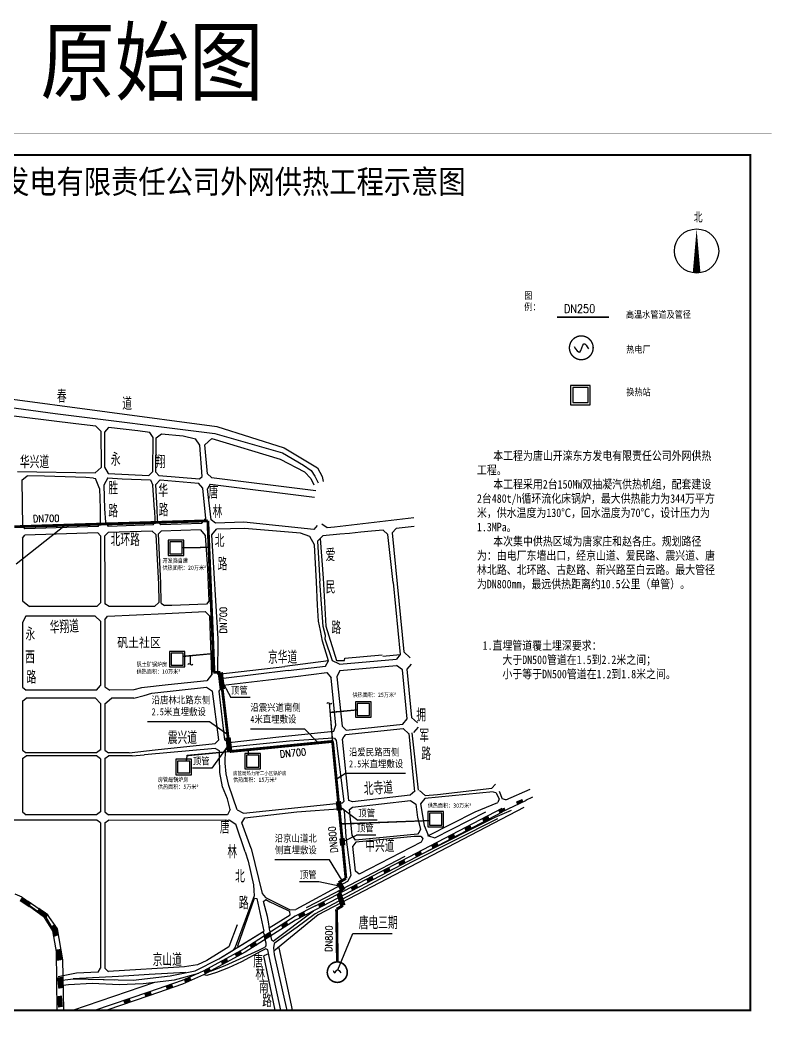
# Model space of a CAD drawing. Extents: x 10607 to 11801, y -1703 to -1229.
# Drawn here: x 10849.2 to 11200.7, y -1702.5 to -1229.5 of the extents above; entities that cross this region are included whole.
import ezdxf

# ---------------------------------------------------------------- set-up
doc = ezdxf.new("R2010")
doc.units = 0
doc.header["$LTSCALE"] = 50
doc.header["$MEASUREMENT"] = 0
for name, color, linetype in [('origin', 253, 'CONTINUOUS'), ('供热管道', 3, 'CONTINUOUS'), ('信号光缆', 6, 'CONTINUOUS'), ('电力线路', 1, 'CONTINUOUS')]:
    doc.layers.add(name, color=color, linetype=linetype)
doc.styles.add('gb', font='txt1.shx', dxfattribs={"width": 0.85, "bigfont": 'gbhzfs.shx'})
doc.styles.add('GBHZ', font='txt1.shx', dxfattribs={"width": 0.85, "bigfont": 'gbhzfs.shx'})

msp = doc.modelspace()

# ---------------------------------------------------------------- hatches: boundary and pattern name
at = {"layer": 'origin'}
for points in [[(11084.58, -1595.17), (11083.98, -1593.66), (11081.01, -1594.89), (11081.65, -1596.5), (11082.69, -1595.98)], [(11076.29, -1599.18), (11075.69, -1597.66), (11072.73, -1598.9), (11073.36, -1600.51), (11074.41, -1599.98)], [(11068.74, -1603.13), (11068.14, -1601.61), (11065.18, -1602.84), (11065.81, -1604.46), (11066.86, -1603.93)], [(11060.43, -1607.59), (11059.83, -1606.07), (11056.86, -1607.31), (11057.5, -1608.92), (11058.54, -1608.39)], [(11052.73, -1611.52), (11052.13, -1610.01), (11049.16, -1611.24), (11049.8, -1612.85), (11050.84, -1612.33)], [(11044.94, -1615.64), (11044.34, -1614.12), (11041.37, -1615.36), (11042.01, -1616.97), (11043.05, -1616.44)], [(11029.49, -1623.57), (11028.89, -1622.05), (11025.93, -1623.29), (11026.56, -1624.9), (11027.61, -1624.37)], [(11037.22, -1619.63), (11036.62, -1618.11), (11033.65, -1619.35), (11034.29, -1620.96), (11035.33, -1620.43)], [(11022.47, -1627.35), (11021.86, -1625.83), (11018.9, -1627.07), (11019.54, -1628.68), (11020.58, -1628.15)], [(11014.59, -1631.44), (11013.99, -1629.92), (11011.02, -1631.16), (11011.66, -1632.77), (11012.7, -1632.24)], [(11007.25, -1635.07), (11006.65, -1633.55), (11003.68, -1634.79), (11004.32, -1636.4), (11005.36, -1635.87)], [(10850.08, -1639.31), (10848.87, -1641.37), (10853.24, -1644.28), (10854.41, -1642.29)], [(10858.05, -1644.54), (10856.84, -1646.6), (10861.21, -1649.51), (10862.38, -1647.52)], [(10991.92, -1643.03), (10991.31, -1641.51), (10988.35, -1642.75), (10988.99, -1644.36), (10990.03, -1643.83)], [(10982.63, -1647.93), (10982.03, -1646.41), (10979.06, -1647.65), (10979.7, -1649.26), (10980.74, -1648.73)], [(10865.5, -1652.28), (10863.3, -1653.21), (10865.07, -1658.15), (10867.19, -1657.26)], [(10974.58, -1652.6), (10973.98, -1651.09), (10971.01, -1652.32), (10971.65, -1653.93), (10972.69, -1653.41)], [(10966.51, -1657.78), (10965.9, -1656.26), (10962.94, -1657.5), (10963.58, -1659.11), (10964.62, -1658.58)], [(10868.21, -1663.73), (10865.85, -1664.12), (10866.41, -1669.35), (10868.68, -1668.97)], [(10952.99, -1666.08), (10952.38, -1664.57), (10949.42, -1665.8), (10950.06, -1667.41), (10951.1, -1666.89)], [(10960.03, -1662.13), (10959.43, -1660.61), (10956.46, -1661.85), (10957.1, -1663.46), (10958.14, -1662.94)], [(10946.51, -1669.75), (10945.91, -1668.23), (10942.94, -1669.47), (10943.58, -1671.08), (10944.62, -1670.55)], [(10938.43, -1674.18), (10937.82, -1672.66), (10934.86, -1673.9), (10935.5, -1675.51), (10936.54, -1674.98)], [(10868.79, -1676.78), (10866.43, -1677.17), (10866.99, -1682.39), (10869.26, -1682.01)], [(10929.29, -1678.44), (10928.69, -1676.93), (10925.72, -1678.16), (10926.36, -1679.77), (10927.4, -1679.25)], [(10910.72, -1685), (10910.12, -1683.48), (10907.15, -1684.72), (10907.79, -1686.33), (10908.83, -1685.8)], [(10920.76, -1681.56), (10920.16, -1680.05), (10917.19, -1681.28), (10917.83, -1682.89), (10918.87, -1682.37)], [(10868.69, -1685.57), (10866.33, -1685.96), (10866.9, -1691.18), (10869.17, -1690.8)], [(10900.94, -1688.3), (10900.34, -1686.78), (10897.37, -1688.02), (10898.01, -1689.63), (10899.05, -1689.1)]]:
    msp.add_hatch(color=256, dxfattribs=at).paths.add_polyline_path(points)

# ---------------------------------------------------------------- linework, layer by layer
for p, q in [((10815.74, -1402.82), (10941.09, -1419.4)), ((10875.22, -1418.18), (10834.6, -1413.17)), ((10839.25, -1409.87), (10865.61, -1413.38)), ((10865.61, -1413.38), (10940.15, -1422.71)), ((10884.61, -1419.27), (10875.22, -1418.18)), ((10886.82, -1421.63), (10884.61, -1419.27)), ((10886.82, -1421.63), (10887.11, -1438.6)), ((10890.53, -1419.96), (10888.64, -1422.07)), ((10888.64, -1422.07), (10888.67, -1438.52)), ((10904.18, -1421.54), (10890.53, -1419.96)), ((10909.8, -1422.25), (10904.18, -1421.54)), ((10911.4, -1424.55), (10909.8, -1422.25)), ((10912.84, -1424.75), (10915.27, -1422.83)), ((10915.27, -1422.83), (10925.42, -1423.77)), ((10925.42, -1423.77), (10931.09, -1425.22)), ((10940.15, -1422.71), (10971.91, -1431.84)), ((10941.09, -1419.4), (10972.69, -1429.39)), ((10911.21, -1440.49), (10911.4, -1424.55)), ((10912.59, -1440.83), (10912.84, -1424.75)), ((10933.18, -1428.23), (10931.09, -1425.22)), ((10934.29, -1442.8), (10933.18, -1428.23)), ((10935.52, -1428.12), (10938.87, -1425.03)), ((10936.7, -1441.68), (10935.52, -1428.12)), ((10938.87, -1425.03), (10970.72, -1434.71)), ((10971.91, -1431.84), (10981.71, -1437.5)), ((10972.69, -1429.39), (10988.18, -1438.76)), ((10970.72, -1434.71), (10982.21, -1440.72)), ((10981.71, -1437.5), (10985.31, -1439.99)), ((10847.92, -1440.47), (10884.29, -1441.15)), ((10849.89, -1444.49), (10852.39, -1442.54)), ((10860.61, -1442.77), (10852.39, -1442.54)), ((10884.29, -1441.15), (10887.11, -1438.6)), ((10888.67, -1438.52), (10890.38, -1441.46)), ((10890.38, -1441.46), (10909.32, -1442.38)), ((10909.32, -1442.38), (10911.21, -1440.49)), ((10912.59, -1440.83), (10913.97, -1442.32)), ((10913.97, -1442.32), (10933.08, -1444.01)), ((10936.7, -1441.67), (10938.62, -1443.38)), ((10982.21, -1440.72), (10985.16, -1443.84)), ((10985.31, -1439.99), (10986.9, -1442.75)), ((10988.18, -1438.76), (10990.36, -1442.78)), ((10849.89, -1444.49), (10850.26, -1466.31)), ((10879.95, -1443.29), (10860.61, -1442.77)), ((10883.43, -1443.63), (10879.95, -1443.29)), ((10883.43, -1443.63), (10884.45, -1443.84)), ((10886.19, -1448.42), (10884.45, -1443.84)), ((10890.12, -1443.55), (10888.31, -1446.95)), ((10888.31, -1446.95), (10888.64, -1458)), ((10890.12, -1443.55), (10896.85, -1443.94)), ((10896.85, -1443.94), (10910.09, -1444.43)), ((10910.09, -1444.43), (10911.26, -1446.91)), ((10911.92, -1458.43), (10911.26, -1446.91)), ((10912.65, -1446.61), (10914.59, -1444.42)), ((10913.23, -1458.18), (10912.65, -1446.61)), ((10914.59, -1444.42), (10932.59, -1445.95)), ((10934.63, -1448.38), (10932.59, -1445.95)), ((10933.08, -1444.01), (10934.29, -1442.8)), ((10937.99, -1446.47), (10936.75, -1448.67)), ((10937.99, -1446.47), (10986.81, -1452.53)), ((10938.62, -1443.38), (10987.45, -1449.44)), ((10985.16, -1443.84), (10986.46, -1446.73)), ((10986.9, -1442.75), (10988.48, -1445.83)), ((10990.36, -1442.78), (10990.88, -1445.19)), ((10886.19, -1448.42), (10886.51, -1457.82)), ((10936.02, -1462.49), (10934.63, -1448.38)), ((10938.56, -1463.1), (10936.75, -1448.67)), ((10886.51, -1457.82), (10886.57, -1464.55)), ((10888.64, -1458), (10889.06, -1464.17)), ((10911.92, -1458.43), (10912.22, -1463.42)), ((10913.45, -1462.73), (10913.23, -1458.18)), ((10850.23, -1466.29), (10851.42, -1467.34)), ((10885.69, -1466.31), (10851.42, -1467.34)), ((10885.69, -1466.31), (10886.57, -1464.55)), ((10889.06, -1464.17), (10890.31, -1466.17)), ((10911.4, -1465.53), (10890.31, -1466.17)), ((10911.4, -1465.53), (10912.27, -1464.26)), ((10912.22, -1463.42), (10912.27, -1464.26)), ((10913.53, -1464.2), (10913.45, -1462.73)), ((10913.53, -1464.2), (10914.88, -1465.43)), ((10934.04, -1464.85), (10914.88, -1465.43)), ((10934.04, -1464.85), (10936.02, -1462.49)), ((10940.5, -1464.63), (10938.56, -1463.1)), ((10953.71, -1464.26), (10940.5, -1464.63)), ((10986.51, -1467.58), (10953.71, -1464.26)), ((10988.01, -1465.75), (10986.51, -1467.58)), ((10990.28, -1464.96), (10992.67, -1466.71)), ((10992.67, -1466.71), (10996.25, -1466.34)), ((10996.25, -1466.34), (11033.35, -1462.07)), ((11033.39, -1466.16), (11025.09, -1467.15)), ((10850.26, -1471.62), (10851.39, -1470.26)), ((10885.47, -1469.23), (10851.39, -1470.26)), ((10885.47, -1469.23), (10886.8, -1470.59)), ((10886.8, -1470.59), (10886.79, -1475.62)), ((10888.67, -1470.71), (10888.74, -1494.54)), ((10888.68, -1470.78), (10890.26, -1469.08)), ((10910.96, -1468.46), (10890.26, -1469.08)), ((10910.96, -1468.46), (10912.67, -1469.96)), ((10912.67, -1469.96), (10913.79, -1493.13)), ((10913.8, -1469.7), (10915.05, -1468.34)), ((10914.95, -1492.8), (10913.8, -1469.7)), ((10933.5, -1467.78), (10915.04, -1468.34)), ((10933.49, -1467.78), (10935.76, -1470.4)), ((10935.76, -1470.4), (10936.75, -1486.03)), ((10938.81, -1470.14), (10940.97, -1467.55)), ((10941.74, -1518.72), (10938.81, -1470.14)), ((10954.1, -1467.16), (10940.97, -1467.55)), ((10980.28, -1469.32), (10954.1, -1467.16)), ((10984.63, -1470.98), (10980.28, -1469.32)), ((10986.87, -1474.84), (10984.63, -1470.98)), ((10990.72, -1470.55), (10988.25, -1473.06)), ((10998.6, -1469.79), (10990.72, -1470.55)), ((11003.13, -1469.45), (10998.6, -1469.79)), ((11008.52, -1468.96), (11003.13, -1469.45)), ((11013.45, -1468.42), (11008.52, -1468.96)), ((11019, -1467.94), (11013.45, -1468.42)), ((11021.13, -1469.98), (11019, -1467.94)), ((11023.67, -1492.45), (11021.13, -1469.98)), ((11025.09, -1467.15), (11023.22, -1469.26)), ((11023.22, -1469.26), (11028.54, -1524.92)), ((10850.26, -1471.62), (10850.26, -1501.05)), ((10886.79, -1475.62), (10886.79, -1495.38)), ((10987.82, -1492.1), (10986.87, -1474.84)), ((10988.25, -1473.06), (10989.29, -1491.87)), ((10989.53, -1471.81), (10990.84, -1490.32)), ((10936.75, -1486.03), (10937.47, -1501.12)), ((10888.74, -1494.54), (10888.74, -1502.34)), ((10913.79, -1493.13), (10913.98, -1501.85)), ((10915.07, -1502.02), (10914.95, -1492.8)), ((10988.17, -1503.06), (10987.82, -1492.1)), ((10990.89, -1513.07), (10989.29, -1491.87)), ((10990.84, -1490.32), (10992.06, -1512.84)), ((11023.67, -1492.45), (11026.89, -1526.02)), ((10886.79, -1495.38), (10886.79, -1501.98)), ((10850.26, -1501.05), (10853.47, -1503.61)), ((10885.08, -1503.61), (10853.47, -1503.61)), ((10886.79, -1501.98), (10885.08, -1503.61)), ((10890.79, -1503.61), (10888.74, -1502.34)), ((10911.98, -1503.58), (10890.79, -1503.61)), ((10911.98, -1503.58), (10913.98, -1501.85)), ((10915.07, -1502.02), (10916.67, -1503.24)), ((10920.1, -1503.11), (10916.67, -1503.24)), ((10936.37, -1502.48), (10920.1, -1503.11)), ((10937.47, -1501.12), (10936.37, -1502.48)), ((10988.69, -1510.52), (10988.17, -1503.06)), ((10851.84, -1508.15), (10850.26, -1511.13)), ((10884.26, -1508.15), (10851.84, -1508.15)), ((10886.79, -1510.54), (10884.26, -1508.15)), ((10888.74, -1509.95), (10889.97, -1508.15)), ((10889.97, -1508.15), (10917.14, -1506.91)), ((10917.14, -1506.91), (10935.7, -1505.97)), ((10935.7, -1505.97), (10937.67, -1508.02)), ((10937.67, -1508.02), (10938.63, -1535.63)), ((10850.26, -1511.13), (10850.28, -1541.33)), ((10886.79, -1510.54), (10886.79, -1526.91)), ((10888.74, -1509.95), (10888.74, -1526.32)), ((10989.56, -1514.83), (10988.69, -1510.52)), ((10991.91, -1517.28), (10990.89, -1513.07)), ((10992.06, -1512.84), (10997.11, -1528.85)), ((10990.6, -1519.87), (10989.56, -1514.83)), ((10991.86, -1518.98), (10991.91, -1517.28)), ((10939.02, -1520.22), (10938.83, -1535.6)), ((10941.62, -1535.28), (10941.74, -1518.72)), ((10993.37, -1529.09), (10990.6, -1519.87)), ((10995.2, -1529.07), (10991.86, -1518.98)), ((10886.79, -1526.91), (10886.79, -1540.64)), ((10888.74, -1526.32), (10888.74, -1541.19)), ((11000.88, -1528.85), (11000.99, -1527.81)), ((11000.99, -1527.81), (11018.49, -1526.31)), ((11018.79, -1526.8), (11026.89, -1526.02)), ((11026.89, -1526.02), (11025.2, -1528.23)), ((11028.54, -1524.92), (11031.62, -1527.65)), ((10941.62, -1535.28), (10972.91, -1531.72)), ((10993.37, -1529.09), (10972.91, -1531.72)), ((10974.44, -1533.58), (10991.89, -1531.62)), ((10991.89, -1531.62), (10993.37, -1529.09)), ((10998.44, -1530.67), (10995.2, -1529.07)), ((10997.11, -1528.85), (11000.88, -1528.85)), ((10998.44, -1530.67), (11025.2, -1528.23)), ((10998.61, -1533.61), (11025.22, -1531.2)), ((11027.9, -1533.27), (11025.22, -1531.2)), ((11032.08, -1530.63), (11029.94, -1532.88)), ((10938.63, -1535.63), (10936.54, -1538.34)), ((10944.29, -1537.35), (10941.62, -1535.28)), ((10974.44, -1533.58), (10944.29, -1537.35)), ((10970.62, -1537.35), (10992.54, -1534.44)), ((10992.54, -1534.44), (10994.6, -1536.96)), ((10996.73, -1559.21), (10994.6, -1536.96)), ((10998.61, -1533.61), (10997.3, -1536.6)), ((10997.3, -1536.6), (10999.77, -1559.67)), ((11030.22, -1556.22), (11027.9, -1533.27)), ((11029.94, -1532.88), (11032.26, -1555.62)), ((10850.28, -1541.33), (10852.03, -1542.81)), ((10884.94, -1542.71), (10886.79, -1540.64)), ((10888.74, -1541.19), (10891.1, -1542.7)), ((10905.95, -1541.71), (10902.39, -1542.67)), ((10918.46, -1540.33), (10905.95, -1541.71)), ((10910.76, -1544.14), (10936.26, -1541.29)), ((10936.54, -1538.34), (10918.46, -1540.33)), ((10936.26, -1541.29), (10939.1, -1543.28)), ((10944.14, -1540.46), (10942.07, -1543.22)), ((10944.14, -1540.46), (10970.62, -1537.35)), ((10850.26, -1547.86), (10852.01, -1546.58)), ((10884.44, -1546.58), (10852.01, -1546.58)), ((10884.94, -1542.71), (10852.03, -1542.81)), ((10884.44, -1546.58), (10886.79, -1549.07)), ((10888.74, -1549.23), (10891.83, -1546.58)), ((10902.39, -1542.67), (10891.1, -1542.7)), ((10902.34, -1546.58), (10891.83, -1546.58)), ((10902.34, -1546.58), (10907.15, -1545.19)), ((10907.15, -1545.19), (10910.76, -1544.14)), ((10942.02, -1566), (10939.1, -1543.28)), ((10942.07, -1543.22), (10944.76, -1565.95)), ((10850.26, -1547.86), (10850.26, -1570.83)), ((10886.79, -1549.07), (10886.79, -1570.75)), ((10888.74, -1549.23), (10888.74, -1570.83)), ((11028.08, -1558.73), (11030.22, -1556.22)), ((11032.26, -1555.62), (11035.04, -1558.01)), ((10995.84, -1561.87), (10996.73, -1559.21)), ((10999.77, -1559.67), (11001.65, -1561.43)), ((11001.46, -1563.57), (11028.24, -1560.68)), ((11001.65, -1561.43), (11028.08, -1558.73)), ((11028.24, -1560.68), (11031.01, -1563.17)), ((11035.36, -1560.08), (11033.08, -1562.54)), ((10946.89, -1567.17), (10970.08, -1564.66)), ((10970.08, -1564.66), (10995.84, -1561.87)), ((10975.15, -1566.5), (10995.43, -1565.01)), ((10995.43, -1565.01), (10996.16, -1565.29)), ((10996.16, -1565.29), (10996.96, -1566.37)), ((10999.92, -1565.7), (11000.53, -1564.61)), ((11002.89, -1594.3), (10999.92, -1565.7)), ((11000.53, -1564.61), (11001.46, -1563.57)), ((11030.98, -1563.04), (11033.62, -1590.24)), ((11032.36, -1562.7), (11035.23, -1589.52)), ((10940.43, -1570.07), (10907.28, -1573.02)), ((10912.25, -1570.67), (10940.38, -1567.71)), ((10940.38, -1567.71), (10942.02, -1566)), ((10942.36, -1571.12), (10940.43, -1570.07)), ((10944.76, -1565.95), (10946.89, -1567.17)), ((10945.26, -1570.63), (10947.36, -1569.22)), ((10947.36, -1569.22), (10975.15, -1566.5)), ((10996.96, -1566.37), (11000.59, -1594.82)), ((10850.26, -1570.83), (10852.04, -1572.13)), ((10850.26, -1574.74), (10852.01, -1573.46)), ((10850.26, -1574.74), (10850.26, -1599.71)), ((10884.94, -1573.46), (10852.01, -1573.46)), ((10884.9, -1572.13), (10852.04, -1572.13)), ((10886.79, -1570.72), (10884.9, -1572.13)), ((10886.79, -1574.82), (10884.94, -1573.46)), ((10886.79, -1574.82), (10886.79, -1599.66)), ((10888.74, -1570.83), (10890.52, -1572.13)), ((10888.74, -1574.74), (10890.48, -1573.46)), ((10888.74, -1574.74), (10888.74, -1599.71)), ((10901.57, -1573.46), (10890.48, -1573.46)), ((10900.09, -1572.13), (10890.52, -1572.13)), ((10900.09, -1572.13), (10912.25, -1570.67)), ((10901.57, -1573.46), (10907.21, -1573.02)), ((10942.39, -1574.06), (10942.36, -1571.12)), ((10942.59, -1581.28), (10942.39, -1574.06)), ((10945.09, -1576.91), (10945.26, -1570.63)), ((10945.54, -1581.91), (10945.09, -1576.91)), ((10943.75, -1587.91), (10942.59, -1581.28)), ((10946.73, -1587.33), (10945.54, -1581.91)), ((10946.06, -1593.54), (10943.75, -1587.91)), ((10950.71, -1598.74), (10946.73, -1587.33)), ((11044.35, -1591.52), (11069.81, -1588.65)), ((11071.53, -1586.76), (11069.81, -1588.65)), ((11076.35, -1594.01), (11087.75, -1589.13)), ((10947.41, -1598.6), (10946.06, -1593.54)), ((11031.56, -1591.87), (11004.56, -1594.98)), ((11033.75, -1589.96), (11031.56, -1591.87)), ((11035.87, -1589.67), (11038.65, -1592.04)), ((11038.45, -1593.42), (11036.4, -1596)), ((11070.37, -1590.26), (11038.45, -1593.42)), ((11038.65, -1592.04), (11044.35, -1591.52)), ((11070.37, -1590.26), (11071.65, -1590.61)), ((11071.65, -1590.61), (11073.15, -1593.57)), ((11073.15, -1593.57), (11072.61, -1595.33)), ((11073.14, -1589.93), (11074.54, -1593.63)), ((11076.35, -1594.01), (11074.54, -1593.63)), ((11088.82, -1592.88), (11085.51, -1594.41)), ((10947.41, -1598.6), (10946.06, -1601.04)), ((10950.71, -1598.74), (10953.61, -1600.22)), ((10953.61, -1600.22), (10999.86, -1595.46)), ((10978.49, -1599.73), (10999.84, -1598.03)), ((11074.41, -1598.04), (10987.13, -1643.74)), ((11084.65, -1597.62), (10988.5, -1647.86)), ((10999.84, -1598.03), (11000.76, -1599.26)), ((11000.59, -1594.82), (10999.86, -1595.46)), ((11004.56, -1594.98), (11002.89, -1594.3)), ((11003.21, -1598.52), (11004.57, -1597.51)), ((11004.5, -1610.65), (11003.21, -1598.52)), ((11004.57, -1597.51), (11031.68, -1594.44)), ((11031.68, -1594.44), (11034.19, -1596.11)), ((11034.19, -1596.11), (11034.92, -1602.26)), ((11036.4, -1596), (11038.18, -1606)), ((11061.94, -1599.7), (11072.61, -1595.33)), ((11085.83, -1594.33), (11074.32, -1599.89)), ((10852.03, -1603.54), (10800.97, -1603.54)), ((10850.26, -1599.71), (10851.97, -1601.04)), ((10852.08, -1601.04), (10851.97, -1601.04)), ((10885.05, -1603.54), (10852.03, -1603.54)), ((10884.94, -1601.04), (10852.08, -1601.04)), ((10886.79, -1599.66), (10884.94, -1601.04)), ((10886.79, -1604.81), (10885.05, -1603.54)), ((10888.74, -1599.71), (10890.55, -1601.04)), ((10888.74, -1604.83), (10890.5, -1603.54)), ((10945.87, -1603.64), (10890.5, -1603.54)), ((10946.06, -1601.04), (10890.55, -1601.04)), ((10945.91, -1603.65), (10946.93, -1603.46)), ((10946.93, -1603.46), (10949.98, -1605.37)), ((10952.76, -1604.86), (10954.29, -1602.53)), ((10954.29, -1602.53), (10978.49, -1599.73)), ((11074.61, -1599.79), (10987.28, -1645.47)), ((11000.76, -1599.26), (11001.55, -1611.32)), ((11072.34, -1602.94), (11032.2, -1623.14)), ((11034.92, -1602.26), (11036.39, -1607.73)), ((11071.18, -1602.38), (11036.66, -1619.62)), ((11039.75, -1610.91), (11061.94, -1599.7)), ((11043.1, -1611.86), (11066.91, -1599.7)), ((11078.74, -1598.99), (11071.18, -1602.38)), ((10886.79, -1604.81), (10886.79, -1672.79)), ((10888.74, -1604.83), (10888.74, -1672.72)), ((10954.33, -1618.33), (10949.98, -1605.37)), ((10957.19, -1616.78), (10952.76, -1604.86)), ((11036.39, -1607.73), (11035.8, -1609.18)), ((11038.18, -1606), (11040.15, -1610.82)), ((11001.55, -1611.32), (11003.74, -1629.46)), ((11005.99, -1612.92), (11004.5, -1610.65)), ((11034.92, -1610.11), (11005.99, -1612.92)), ((11033.46, -1611.2), (11006.17, -1613.87)), ((11036.73, -1611.2), (11033.46, -1611.2)), ((11035.8, -1609.18), (11034.92, -1610.11)), ((11037.53, -1612.27), (11036.7, -1613.89)), ((11036.73, -1611.2), (11037.53, -1612.27)), ((11040.15, -1610.82), (11043.1, -1611.86)), ((10957.19, -1616.78), (10962.36, -1637.91)), ((11006.17, -1613.87), (11004.81, -1615.66)), ((11006.04, -1627.48), (11004.81, -1615.66)), ((11036.7, -1613.89), (11007.74, -1628.78)), ((10954.33, -1618.33), (10955.84, -1622.71)), ((11029.07, -1620.61), (10991.91, -1639.89)), ((10955.84, -1622.71), (10958.24, -1633.86)), ((11032.2, -1623.14), (10987.17, -1647.39)), ((11003.74, -1629.46), (11002.25, -1632.19)), ((11007.74, -1628.78), (11006.04, -1627.48)), ((10958.24, -1633.86), (10958.47, -1636.44)), ((10958.47, -1636.44), (10958.53, -1639.02)), ((11002.25, -1632.19), (10978.02, -1645.31)), ((10846.66, -1638), (10849.99, -1639.41)), ((10860.59, -1649.05), (10849.57, -1641.18)), ((10851.59, -1642.18), (10849.57, -1641.18)), ((10852.83, -1641.41), (10861.7, -1647.59)), ((10958.53, -1639.02), (10949.66, -1662.89)), ((10950.92, -1662.29), (10958.79, -1640.06)), ((10958.79, -1640.06), (10959.79, -1640.14)), ((10959.79, -1640.14), (10963.16, -1655.44)), ((10962.36, -1637.91), (10963.97, -1639.75)), ((10963.01, -1641.65), (10964.02, -1640.73)), ((10963.97, -1639.75), (10975.48, -1645.55)), ((10964.02, -1640.73), (10965.92, -1641.76)), ((10991.91, -1639.89), (10982.89, -1644.57)), ((10861.55, -1649.29), (10851.59, -1642.18)), ((10964.78, -1648.68), (10963.01, -1641.65)), ((10965.92, -1641.76), (10968.25, -1642.91)), ((10967.54, -1660.21), (10986.29, -1645.95)), ((10968.25, -1642.91), (10970.44, -1643.86)), ((10975.29, -1646.29), (10970.49, -1643.88)), ((10975.48, -1645.55), (10978.02, -1645.31)), ((10987.31, -1643.56), (10977.8, -1648.53)), ((10987.24, -1645.45), (10977.99, -1650.28)), ((10864.49, -1655.35), (10860.59, -1649.05)), ((10866.28, -1657.44), (10861.55, -1649.29)), ((10861.7, -1647.59), (10866.42, -1654.32)), ((10977.8, -1648.53), (10954.26, -1663.54)), ((10977.99, -1650.28), (10954.46, -1665.29)), ((10965.44, -1652.1), (10964.78, -1648.68)), ((10965.56, -1653.95), (10975.5, -1647.82)), ((10988.5, -1647.86), (10967.81, -1664.84)), ((10975.5, -1647.82), (10975.29, -1646.29)), ((10987.17, -1647.39), (10978.15, -1654.11)), ((10866.36, -1665.99), (10864.49, -1655.35)), ((10866.42, -1654.32), (10869, -1668.87)), ((10942.02, -1668.46), (10963.16, -1655.44)), ((10950.6, -1652.56), (10946.76, -1662.81)), ((10951.31, -1662.74), (10963.16, -1655.44)), ((10965.75, -1654.61), (10965.44, -1652.1)), ((10966.28, -1656.39), (10965.75, -1654.61)), ((10978.32, -1653.98), (10967.92, -1661.22)), ((10962.87, -1655.96), (10963.29, -1657.02)), ((10963.29, -1657.02), (10963.32, -1657.9)), ((10963.32, -1657.9), (10964.04, -1660.92)), ((10966.83, -1659.6), (10966.28, -1656.39)), ((10967.64, -1660.29), (10966.83, -1659.6)), ((10997.68, -1673.48), (11004.77, -1656.52)), ((11004.77, -1656.52), (11023.09, -1656.52)), ((10866.52, -1692.46), (10866.19, -1665.04)), ((10954.26, -1663.54), (10934.75, -1674.21)), ((10954.26, -1663.54), (10934.75, -1674.21)), ((10946.76, -1662.81), (10936.52, -1669.2)), ((10942.02, -1668.46), (10948.79, -1664.29)), ((10945.02, -1671.48), (10960.77, -1664.36)), ((10945.02, -1671.48), (10960.77, -1664.36)), ((10949.66, -1662.89), (10948.79, -1664.29)), ((10951.31, -1662.74), (10950.92, -1662.29)), ((10961.83, -1664.83), (10952.61, -1669.79)), ((10960.77, -1664.36), (10963.56, -1662.91)), ((10963.99, -1663.67), (10961.83, -1664.83)), ((10964.01, -1662.32), (10963.56, -1662.91)), ((10964.95, -1664.27), (10963.99, -1663.67)), ((10964.04, -1660.92), (10964.01, -1662.32)), ((10965.63, -1667.28), (10964.95, -1664.27)), ((10967.92, -1661.22), (10967.64, -1663.24)), ((10967.92, -1661.22), (10967.64, -1663.24)), ((10967.64, -1663.24), (10967.98, -1666.45)), ((10967.64, -1663.24), (10967.98, -1666.45)), ((10970.15, -1663.32), (10975.87, -1690)), ((10869, -1668.73), (10869.5, -1692.46)), ((10931, -1673.95), (10942.02, -1668.46)), ((10931, -1673.95), (10942.02, -1668.46)), ((10936.52, -1669.2), (10932.15, -1671.29)), ((10954.46, -1665.29), (10934.95, -1675.96)), ((10954.46, -1665.29), (10934.95, -1675.96)), ((10952.61, -1669.79), (10946.54, -1672.55)), ((10952.61, -1669.79), (10946.54, -1672.55)), ((10968.38, -1692.46), (10963.1, -1667.02)), ((10965.37, -1666.11), (10963.11, -1667.07)), ((10971.01, -1692.46), (10965.63, -1667.28)), ((10967.98, -1666.45), (10973.64, -1691.21)), ((10885.59, -1674.61), (10886.79, -1672.79)), ((10890.52, -1674.47), (10888.74, -1672.72)), ((10926.09, -1672.14), (10890.37, -1674.32)), ((10919.24, -1676.29), (10931, -1673.95)), ((10919.24, -1676.29), (10931, -1673.95)), ((10934.75, -1674.21), (10924.91, -1678.54)), ((10934.75, -1674.21), (10924.91, -1678.54)), ((10932.15, -1671.29), (10926.09, -1672.14)), ((10938.15, -1674.21), (10945.02, -1671.48)), ((10938.15, -1674.21), (10945.02, -1671.48)), ((10946.54, -1672.55), (10940.93, -1674.78)), ((10946.54, -1672.55), (10940.93, -1674.78)), ((10866.25, -1678.71), (10874.01, -1677.8)), ((10866.25, -1678.71), (10874.01, -1677.8)), ((10875.46, -1675.18), (10866.96, -1676.77)), ((10895.18, -1676.63), (10874.01, -1677.8)), ((10874.01, -1677.8), (10902.01, -1678.31)), ((10885.59, -1674.61), (10875.46, -1675.18)), ((10883.62, -1677.98), (10893.38, -1678.15)), ((10909.44, -1675.73), (10895.18, -1676.63)), ((10902.01, -1678.31), (10919.24, -1676.29)), ((10906.63, -1679.97), (10921.37, -1678.22)), ((10924.91, -1678.54), (10909.18, -1683.96)), ((10926.63, -1674.82), (10909.44, -1675.73)), ((10921.37, -1678.22), (10932.8, -1675.07)), ((10934.95, -1675.96), (10925.1, -1680.29)), ((10934.95, -1675.96), (10925.1, -1680.29)), ((10936.48, -1676.27), (10934.95, -1675.96)), ((10936.48, -1676.27), (10934.95, -1675.96)), ((10940.93, -1674.78), (10936.48, -1676.27)), ((10940.93, -1674.78), (10936.48, -1676.27)), ((10869.25, -1680.76), (10871.71, -1680.39)), ((10871.71, -1680.39), (10882.83, -1679.72)), ((10873.84, -1692.46), (10912.11, -1679.32)), ((10882.83, -1679.72), (10895.5, -1680.35)), ((10909.18, -1683.96), (10883.46, -1692.78)), ((10909.18, -1683.96), (10883.46, -1692.78)), ((10895.5, -1680.35), (10906.63, -1679.97)), ((10925.1, -1680.29), (10909.37, -1685.71)), ((10909.37, -1685.71), (10889.68, -1692.46)), ((10909.37, -1685.71), (10889.68, -1692.46)), ((10973.64, -1691.21), (10973.91, -1692.46)), ((10975.87, -1690), (10975.87, -1690)), ((10975.87, -1690), (10976.45, -1692.46))]:
    msp.add_line(p, q, dxfattribs=at)
for points, const_width in [([(11200.63, -1702.46), (10606.63, -1702.46), (10606.63, -1282.46), (11200.63, -1282.46)], 0.1), ([(11190.63, -1692.46), (10631.63, -1692.46), (10631.63, -1292.46), (11190.63, -1292.46)], 0.9)]:
    msp.add_lwpolyline(points, close=True, dxfattribs=dict(at, const_width=const_width))
msp.add_lwpolyline([(11165.53, -1327.06, 0, 3.63, 0), (11165.53, -1347.74, 3.63, 3.63, 0)], format="xyseb", dxfattribs=at)
at = {"layer": 'origin', "const_width": 0.91}
msp.add_lwpolyline([(11100.2, -1368.35), (11124.5, -1368.35)], dxfattribs=at)
at = {"layer": 'origin'}
for points, const_width in [([(11107, -1379.55, 1.723158), (11116.62, -1380.29, 0.58033)], 0.637), ([(10993.06, -1673.21, 1.456916), (11001.78, -1672.91, 0.735849)], 0.755)]:
    msp.add_lwpolyline(points, format="xyb", close=True, dxfattribs=dict(at, const_width=const_width))
msp.add_circle((11165.53, -1337.4), 10.34, dxfattribs=at)
for points in [[(11108.2, -1382.1), (11110.86, -1384.64), (11112.84, -1380.75), (11114.93, -1383.17)], [(10995.52, -1673.79), (10996.17, -1674.95), (10997.43, -1673.56), (10999.16, -1674.95)]]:
    msp.add_spline(points, degree=3, dxfattribs=at)
at = {"layer": '供热管道', "const_width": 1.32}
for points in [[(10936.94, -1463.58), (10846.46, -1466.35)], [(10939.84, -1534.47), (10936.94, -1463.59)], [(10942.75, -1534.47), (10939.45, -1534.47)], [(10947.18, -1571.47), (10942.75, -1534.47)], [(10995.27, -1566.73), (10947.18, -1571.47)], [(11001.52, -1630.83), (10995.27, -1566.73)], [(11001.52, -1630.83), (10998.09, -1632.77)], [(11000.21, -1636.38), (10998.17, -1637.54)], [(11000.13, -1643.51), (10998.17, -1637.54)], [(10997.53, -1670.24), (10997.13, -1645.21)], [(11000.13, -1643.51), (10997.19, -1645.17)]]:
    msp.add_lwpolyline(points, dxfattribs=at)
at = {"layer": '供热管道'}
for points in [[(10937.45, -1476, 0.595, 0.7, 0), (10924.91, -1476.17, 0.7, 0.7, 0)], [(10939.48, -1525.65, 0.595, 0.669, 0), (10925.44, -1526.97, 0.595, 0.669, 0)], [(10928.7, -1526.66, 0.595, 0.7, 0), (10928.74, -1530.62, 0.7, 0.7, 0)], [(10993.77, -1548.87, 0.595, 0.7, 0), (10995.27, -1566.73, 0.7, 0.7, 0)], [(11006.82, -1551.99, 0.598, 0.7, 0), (10994.13, -1553.18, 0.7, 0.7, 0)], [(10955.82, -1570.62, 0.595, 0.7, 0), (10955.84, -1573.22, 0.7, 0.7, 0)], [(10927.27, -1573.09, 0.595, 0.7, 0), (10926.86, -1575.91, 0.7, 0.7, 0)], [(10947.18, -1571.47, 0.595, 0.7, 0), (10927.29, -1573.34, 0.7, 0.7, 0)], [(11040.68, -1603.76, 0.597, 0.7, 0), (10999.04, -1605.33, 0.7, 0.7, 0)]]:
    msp.add_lwpolyline(points, format="xyseb", dxfattribs=at)
at = {"layer": '信号光缆'}
for p, q in [((10870.33, -1465.62), (10847.33, -1483.82)), ((10937.77, -1557.51), (10908.7, -1557.51)), ((10946.24, -1563.63), (10937.65, -1557.51)), ((10982.26, -1561), (10956.88, -1561)), ((10988.47, -1567.4), (10982.26, -1561)), ((11001.33, -1581.74), (10997.01, -1584.59)), ((11029.32, -1581.72), (11001.33, -1581.74)), ((10993.8, -1622.18), (10968.3, -1622.18)), ((10999.8, -1631.8), (10993.8, -1622.18))]:
    msp.add_line(p, q, dxfattribs=at)
for points in [[(11106.58, -1409.31), (11115.82, -1409.31), (11115.82, -1400.22), (11106.58, -1400.22)], [(11107.6, -1408.29), (11114.8, -1408.29), (11114.8, -1401.24), (11107.6, -1401.24)], [(10918.43, -1479.76), (10925.72, -1479.76), (10925.72, -1472.58), (10918.43, -1472.58)], [(10919.23, -1478.96), (10924.91, -1478.96), (10924.91, -1473.39), (10919.23, -1473.39)], [(10918.95, -1531.86), (10926.24, -1531.86), (10926.24, -1524.68), (10918.95, -1524.68)], [(10919.76, -1531.06), (10925.44, -1531.06), (10925.44, -1525.49), (10919.76, -1525.49)], [(11006.02, -1555.45), (11013.31, -1555.45), (11013.31, -1548.27), (11006.02, -1548.27)], [(11006.82, -1554.64), (11012.5, -1554.64), (11012.5, -1549.08), (11006.82, -1549.08)], [(10921.98, -1582.29), (10929.26, -1582.29), (10929.26, -1575.11), (10921.98, -1575.11)], [(10954.23, -1579.6), (10961.51, -1579.6), (10961.51, -1572.42), (10954.23, -1572.42)], [(10955.03, -1578.79), (10960.71, -1578.79), (10960.71, -1573.22), (10955.03, -1573.22)], [(10922.78, -1581.48), (10928.46, -1581.48), (10928.46, -1575.91), (10922.78, -1575.91)], [(11039.88, -1606.65), (11047.16, -1606.65), (11047.16, -1599.47), (11039.88, -1599.47)], [(11040.68, -1605.85), (11046.36, -1605.85), (11046.36, -1600.28), (11040.68, -1600.28)]]:
    msp.add_lwpolyline(points, close=True, dxfattribs=at)
for points in [[(10927.6, -1530.83), (10928.19, -1530.31), (10928.71, -1530.59), (10929.22, -1530.97), (10929.93, -1530.55)], [(10992.63, -1549.08), (10993.22, -1548.56), (10993.74, -1548.84), (10994.25, -1549.22), (10994.96, -1548.79)]]:
    msp.add_spline(points, degree=3, dxfattribs=at)
at = {"layer": '电力线路'}
for p, q in [((10943.15, -1537.84), (10947.66, -1546.23)), ((10956.66, -1546.23), (10947.66, -1546.23)), ((10946.79, -1568.22), (10938.78, -1579.19)), ((10938.78, -1579.19), (10929.78, -1579.19)), ((10998.21, -1596.92), (11007.16, -1603.58)), ((11016.16, -1603.58), (11007.16, -1603.58)), ((10999.86, -1613.73), (11006.5, -1610.59)), ((11015.5, -1610.59), (11006.5, -1610.59)), ((10988.79, -1632.45), (10979.79, -1632.45)), ((10999.19, -1634.55), (10988.79, -1632.45))]:
    msp.add_line(p, q, dxfattribs=at)
at = {"layer": '电力线路', "const_width": 2.5}
for points in [[(10943.7, -1542.38), (10942.75, -1534.47)], [(10947.18, -1571.47), (10946.38, -1564.89)], [(10998.42, -1599.03), (10998.01, -1594.74)], [(11000.02, -1615.4), (10999.7, -1612.04)], [(11000.21, -1636.38), (10998.16, -1632.72)], [(11000.13, -1643.51), (10998.28, -1637.9)]]:
    msp.add_lwpolyline(points, dxfattribs=at)

# ---------------------------------------------------------------- texts
at = {"layer": 'origin', "style": 'GBHZ', "width": 0.85}
for s, height, p in [('北', 4.84, (11164.21, -1324.12)), ('DN250', 3.9, (11103.48, -1366.33)), ('春', 5.95, (10866.36, -1408.29)), ('道', 5.95, (10896.91, -1411.76)), ('华兴道', 5.946, (10849.06, -1439.04)), ('永', 5.95, (10891.59, -1437.79)), ('翔', 5.95, (10912.58, -1438.97)), ('胜', 5.95, (10890.45, -1451.21)), ('华', 5.95, (10913.76, -1452.5)), ('唐', 5.95, (10937.32, -1453.2)), ('路', 5.95, (10890.43, -1461.95)), ('路', 5.95, (10913.95, -1461.5)), ('林', 5.95, (10939.17, -1462.23)), ('北环路', 5.946, (10891.47, -1475.44)), ('北', 5.95, (10940.16, -1475.87)), ('路', 5.95, (10941.53, -1486.81)), ('爱', 5.95, (10992, -1482.52)), ('民', 5.95, (10992.06, -1497.64)), ('永', 5.95, (10851.62, -1519.54)), ('路', 5.95, (10994.75, -1516.54)), ('西', 5.95, (10851.49, -1530.31)), ('京华道', 5.946, (10965.09, -1530.37)), ('路', 5.95, (10852.18, -1539.69)), ('拥', 5.95, (11034.44, -1557.43)), ('军', 5.95, (11035.87, -1567.04)), ('震兴道', 5.946, (10918.23, -1567.98)), ('路', 5.95, (11036.8, -1575.49)), ('唐', 5.95, (10942.6, -1609.8)), ('中兴道', 5.946, (11010.56, -1618.53)), ('林', 5.95, (10946.06, -1621.35)), ('北', 5.95, (10949.73, -1632.76)), ('路', 5.95, (10951.44, -1645.23)), ('唐电三期', 5.946, (11007.51, -1654.53)), ('京山道', 5.946, (10911.14, -1671.81)), ('唐', 5.95, (10958.19, -1672.48)), ('林', 5.95, (10959.15, -1678.37)), ('南', 5.95, (10960.81, -1684.49)), ('路', 5.95, (10962.31, -1691.02))]:
    msp.add_text(s, height=height, dxfattribs=at).set_placement(p)
for s, height, rotation, p in [('DN700', 3.3, 0.9492, (10855.16, -1464.23)), ('DN700', 3.3, 90, (10945.83, -1516.22)), ('华翔道', 5.946, 3, (10863.15, -1516.48)), ('DN700', 3.3, 5, (10970.71, -1574.31)), ('北寺道', 5.946, 3.4886, (11010.03, -1591.98)), ('DN800', 3.3, 95.3551, (10997.72, -1618.62)), ('DN800', 3.3, 89.2672, (10995.14, -1665.19))]:
    msp.add_text(s, height=height, rotation=rotation, dxfattribs=at).set_placement(p)
at = {"layer": 'origin', "insert": (10894.55, -1518.3), "char_height": 4.4, "width": 20.9049, "attachment_point": 1, "style": 'gb'}
msp.add_mtext('{\\fSimSun|b0|i0|c134|p2;矾土社区}', dxfattribs=at)
at = {"layer": '供热管道', "attachment_point": 5, "style": 'gb'}
for s, insert, char_height, width in [('{\\fSimSun|b0|i0|c134|p2;原始图}', (10910.82, -1250.53), 30, 144.6158), ('{\\fSimSun|b0|i0|c134|p2;唐山开滦东方发电有限责任公司外网供热工程示意图}', (10910.82, -1305.64), 11, 304.5564)]:
    msp.add_mtext(s, dxfattribs=dict(at, insert=insert, char_height=char_height, width=width))
at = {"layer": '信号光缆', "attachment_point": 1, "style": 'gb'}
for s, insert, char_height, width in [('{\\fSimSun|b0|i0|c134|p2;图例：}', (11084.92, -1356.59), 3.2, 8.8116), ('{\\fSimSun|b0|i0|c134|p2;高温水管道及管径}', (11132.44, -1365.49), 3.2, 30.8436), ('{\\fSimSun|b0|i0|c134|p2;热电厂}', (11132.62, -1381.82), 3.2, 11.4107), ('{\\fSimSun|b0|i0|c134|p2;换热站}', (11132.62, -1401.78), 3.2, 11.4107), ('\\pi7.6;{\\fSimSun|b0|i0|c134|p2;\\H1.25x;本工程为唐山开滦东方发电有限责任公司外网供热工程。\\P本工程采用2台150MW双抽凝汽供热机组，配套建设2台480t/h循环流化床锅炉，最大供热能力为344万平方米，供水温度为130℃，回水温度为70℃，设计压力为1.3MPa。\\P本次集中供热区域为唐家庄和赵各庄。规划路径为：由电厂东墙出口，经京山道、爱民路、震兴道、唐林北路、北环路、古赵路、新兴路至白云路。最大管径为DN800mm，最远供热距离约10.5公里（单管）。}', (11062.8, -1431.14), 3.2, 111.1742), ('{\\fFangSong_GB2312|b0|i0|c134|p49;开发商自建\\P供热面积：20万米\\fISOCPEUR|b0|i0|c134|p34;²}', (10915.73, -1481.17), 2, 19.7722), ('{\\fSimSun|b0|i0|c134|p2;1.直埋管道覆土埋深要求：\\P    大于DN500管道在1.5到2.2米之间；\\P    小于等于DN500管道在1.2到1.8米之间。}', (11065.46, -1519.89), 4, 91.4433), ('{\\fFangSong_GB2312|b0|i0|c134|p49;矾土矿锅炉房\\P供热面积：10万米\\fISOCPEUR|b0|i0|c134|p34;²}', (10903.64, -1529.72), 2, 19.7722), ('{\\fSimSun|b0|i0|c134|p2;沿唐林北路东侧2.5米直埋敷设}', (10910.64, -1545.71), 3.3, 27.6623), ('{\\fFangSong_GB2312|b0|i0|c134|p49;供热面积：25万米\\fISOCPEUR|b0|i0|c134|p34;²}', (11004.58, -1543.93), 2, 19.7722), ('{\\fSimSun|b0|i0|c134|p2;沿震兴道南侧4米直埋敷设}', (10956.82, -1549.2), 3.3, 23.6573), ('{\\fSimSun|b0|i0|c134|p2;沿爱民路西侧2.5米直埋敷设}', (11002.96, -1570.08), 3.3, 25.7767), ('{\\fFangSong_GB2312|b0|i0|c134|p49;房管局锅炉房\\P供热面积：5万米\\fISOCPEUR|b0|i0|c134|p34;²}', (10913.57, -1583.6), 2, 19.7722), ('{\\fFangSong_GB2312|b0|i0|c134|p49;\\H0.875x;房管局热力所二小区锅炉房\\H1.143x;\\P供热面积：15万米\\fISOCPEUR|b0|i0|c134|p34;²}', (10948.73, -1580.74), 2, 24.5034), ('{\\fFangSong_GB2312|b0|i0|c134|p49;供热面积：30万米\\fISOCPEUR|b0|i0|c134|p34;²}', (11039.78, -1595.69), 2, 19.7722), ('{\\fSimSun|b0|i0|c134|p2;沿京山道北侧直埋敷设}', (10968.24, -1610.38), 3.3, 19.8394)]:
    msp.add_mtext(s, dxfattribs=dict(at, insert=insert, char_height=char_height, width=width))
at = {"layer": '电力线路', "char_height": 3.3, "attachment_point": 1, "style": 'gb'}
for insert, width in [((10947.8, -1541.23), 7.7935), ((10929.92, -1574.2), 23.6573), ((11007.3, -1598.59), 7.7935), ((11006.64, -1605.6), 7.7935), ((10979.93, -1627.45), 23.6573)]:
    msp.add_mtext('{\\fSimSun|b0|i0|c134|p2;顶管}', dxfattribs=dict(at, insert=insert, width=width))

doc.saveas('drawing.dxf')
